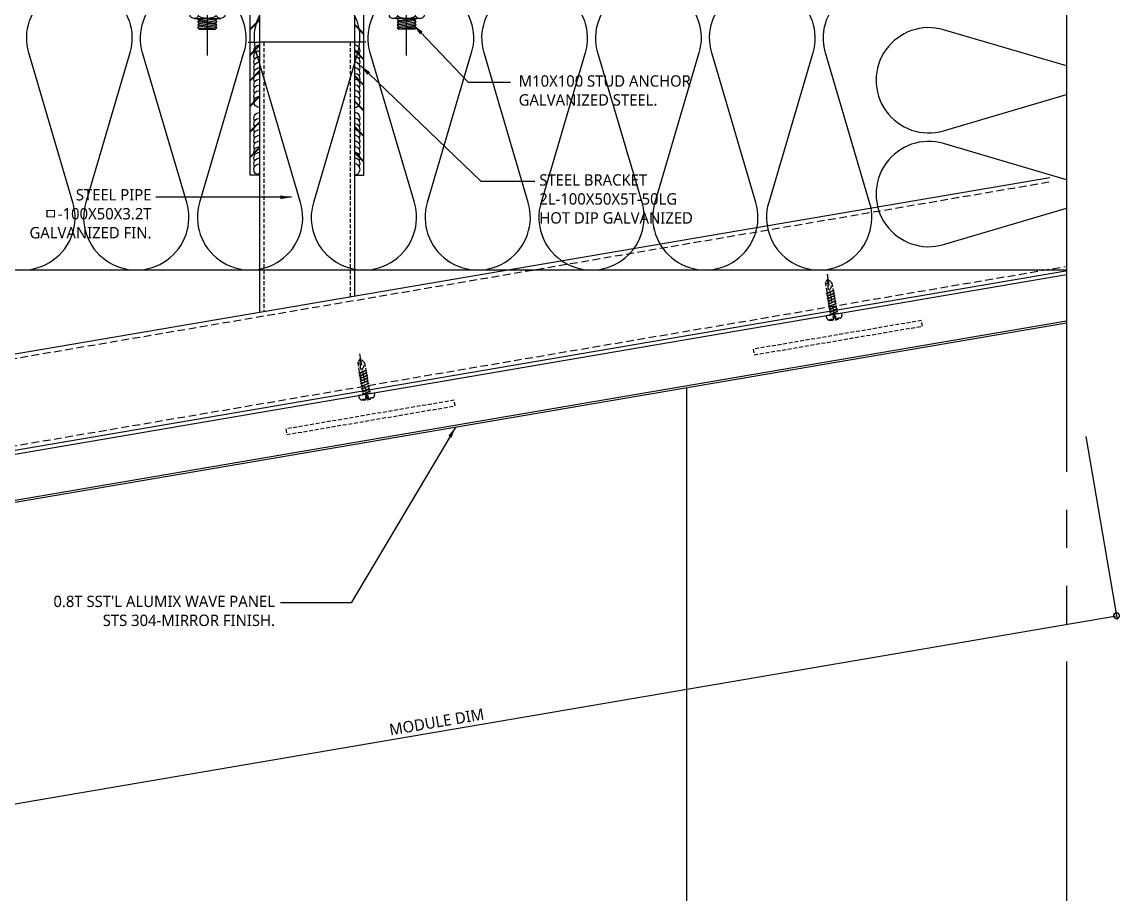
# Model space of a CAD drawing. Header units: millimetres. Extents: x 3584 to 9537, y 842 to 7828.
# Drawn here: x 6539 to 7118, y 4531 to 4991 of the extents above; entities that cross this region are included whole.
import ezdxf

# ---------------------------------------------------------------- set-up
doc = ezdxf.new("R2010")
doc.units = ezdxf.units.MM
doc.set_wipeout_variables(frame=1)
for name, pattern in [('CENTER', [50.8, 31.75, -6.35, 6.35, -6.35]), ('DASHED', [19.05, 12.7, -6.35]), ('HIDDEN', [3, 2, -1]), ('PHANTOM', [25, 20, -1, 1, -1, 1, -1])]:
    doc.linetypes.add(name, pattern=pattern)
doc.layers.get('DEFPOINTS').update_dxf_attribs({"color": 142, "lineweight": 30})
for name, color, linetype in [('0-DIM', 7, 'Continuous'), ('0-WELDING', 1, 'Continuous'), ('1', 1, 'Continuous'), ('2', 2, 'Continuous'), ('2-SCREW-BOLT', 2, 'Continuous'), ('3', 3, 'CENTER'), ('4', 4, 'Continuous'), ('7', 7, 'Continuous'), ('8', 8, 'Continuous'), ('CASTFIX', 1, 'Continuous'), ('EL7', 8, 'Continuous'), ('MRK1', 3, 'Continuous'), ('Net truc', 31, 'CENTER'), ('TEXT', 7, 'Continuous'), ('xref_section$0$INSUL', 8, 'Continuous')]:
    doc.layers.add(name, color=color, linetype=linetype)
doc.layers.add('def', color=213, linetype='Continuous', plot=False)
doc.styles.add('맑은고딕', font='malgun.ttf')
doc.dimstyles.new('HD-2', dxfattribs={"dimscale": 2, "dimtxt": 3, "dimasz": 3, "dimexe": 1, "dimexo": 3, "dimgap": 1, "dimtad": 1, "dimdec": 1, "dimzin": 12, "dimdsep": 46, "dimtxsty": '맑은고딕', "dimblk": 'DOTSMALL', "dimcen": 1, "dimclrd": 2, "dimclre": 2, "dimclrt": 7, "dimadec": 1, "dimazin": 2, "dimtfac": 1, "dimtdec": 1, "dimtix": 1, "dimtmove": 2, "dimatfit": 3, "dimfxl": 1, "dimtolj": 1, "dimtzin": 12, "dimlwd": -1, "dimlwe": -1, "dimarcsym": 0})

# ---------------------------------------------------------------- blocks, each defined once
blk = doc.blocks.new('Set Anchor')
at = {"layer": '1'}
h = blk.add_hatch(dxfattribs=at)
h.set_pattern_fill('ANSI33', color=256, scale=10, angle=135, style=0)
h.set_pattern_definition([(180, (-2444.4873, -986.835), (-1e-15, -2.5), []), (180, (-2445.7373, -985.585), (-1e-15, -2.5), [1.25, -0.625])])
h.paths.add_polyline_path([(0, 4), (-7, 4), (-7, 0), (0, 0)])
h.paths.add_polyline_path([(7, 4), (0, 4), (0, 0), (7, 0)])
at = {"color": 1, "linetype": 'CENTER'}
blk.add_line((0, 31.93), (0, -95.78), dxfattribs=at)
for p, q in [((-20, 4), (20, 4)), ((-20, 4), (-20, 0)), ((-20, 0), (20, 0)), ((20, 4), (20, 0))]:
    blk.add_line(p, q)
at = {"layer": '1'}
blk.add_lwpolyline([(-7, 4), (7, 4), (7, 0), (-7, 0)], close=True, dxfattribs=at)
at = {"layer": '2'}
for p, q in [((-5.04, 17.31), (4.25, 18.04)), ((-5.04, 17.31), (4.25, 18.04)), ((4.25, 18.04), (-4.29, 16.55)), ((4.25, 18.04), (-4.29, 16.55)), ((-4.29, 18.02), (4.21, 18.02)), ((-4.29, 18.02), (4.21, 18.02)), ((-7, 12.4), (7, 12.4)), ((-7, 12.4), (7, 12.4)), ((-5.04, 14.29), (-4.29, 13.54)), ((-5.04, 14.29), (-4.29, 13.54)), ((-5.04, 12.79), (-4.29, 13.54)), ((-5.04, 12.79), (-4.29, 13.54)), ((-5.04, 12.79), (-4.65, 12.4)), ((-5.04, 12.79), (-4.65, 12.4)), ((5, 17.29), (-5, 15.83)), ((5, 17.29), (-5, 15.83)), ((5, 15.79), (-5, 14.26)), ((5, 15.79), (-5, 14.26)), ((-5, 12.76), (5, 14.29)), ((-5, 12.76), (5, 14.29)), ((4.25, 16.54), (-4.29, 15.05)), ((4.25, 16.54), (-4.29, 15.05)), ((-4.29, 13.54), (4.25, 15.04)), ((-4.29, 13.54), (4.25, 15.04)), ((4.25, 13.54), (-2.22, 12.4)), ((4.25, 13.54), (-2.22, 12.4)), ((1.6, 12.26), (5, 12.78)), ((1.6, 12.26), (5, 12.78)), ((4.25, 13.54), (5, 14.29)), ((4.25, 13.54), (5, 14.29)), ((4.25, 13.54), (5, 12.78)), ((4.25, 13.54), (5, 12.78)), ((4.62, 12.4), (5, 12.78)), ((4.62, 12.4), (5, 12.78)), ((10.12, 6), (-10.12, 6)), ((-10.12, 6), (-10.12, 4)), ((-9.21, 7.11), (-9.21, 11.3)), ((-9.21, 7.11), (-9.21, 11.3)), ((-4.67, 11.13), (-4.67, 7.27)), ((-4.67, 11.13), (-4.67, 7.27)), ((4.67, 11.13), (4.67, 7.27)), ((4.67, 11.13), (4.67, 7.27)), ((9.21, 7.11), (9.21, 11.3)), ((9.21, 7.11), (9.21, 11.3)), ((10.12, 6), (10.12, 4)), ((-5.04, 0.66), (-5.04, 0.66)), ((-5.04, 0.66), (-5.04, 0.66)), ((4.54, 0), (-5.04, -1.5)), ((4.54, 0), (-5.04, -1.5)), ((-4.29, -0.75), (-0.21, 0)), ((-4.29, -0.75), (-0.21, 0)), ((4.25, -0.67), (4.93, 0)), ((4.25, -0.67), (4.93, 0)), ((-5.04, 0), (-4.29, -0.75)), ((-5.04, 0), (-4.29, -0.75)), ((-5.04, -1.5), (-4.29, -0.75)), ((-5.04, -1.5), (-4.29, -0.75)), ((-5.04, -1.5), (-4.29, -2.25)), ((-5.04, -1.5), (-4.29, -2.25)), ((-5.04, -3), (-4.29, -2.25)), ((-5.04, -3), (-4.29, -2.25)), ((-5.04, -3), (-4.29, -3.75)), ((-5.04, -4.5), (-4.29, -3.75)), ((-5.04, -4.5), (-4.29, -5.25)), ((-5.04, -6), (-4.29, -5.25)), ((5, -1.42), (-5, -2.99)), ((5, -1.42), (-5, -2.99)), ((5, -2.93), (-5, -4.49)), ((5, -2.93), (-5, -4.49)), ((5, -4.43), (-5, -5.99)), ((5, -4.43), (-5, -5.99)), ((-4.29, -2.25), (4.25, -0.67)), ((-4.29, -2.25), (4.25, -0.67)), ((-4.29, -3.75), (4.25, -2.18)), ((-4.29, -5.25), (4.25, -3.68)), ((-4.29, -6.75), (4.25, -5.18)), ((4.25, -0.67), (5, -1.42)), ((4.25, -0.67), (5, -1.42)), ((4.25, -2.18), (5, -1.42)), ((4.25, -2.18), (5, -1.42)), ((4.25, -2.18), (5, -2.93)), ((4.25, -2.18), (5, -2.93)), ((4.25, -3.68), (5, -2.93)), ((4.25, -3.68), (5, -2.93)), ((4.25, -3.68), (5, -4.43)), ((4.25, -3.68), (5, -4.43)), ((4.25, -5.18), (5, -4.43)), ((4.25, -5.18), (5, -4.43)), ((4.25, -5.18), (5, -5.93)), ((4.25, -5.18), (5, -5.93)), ((-5.04, -6), (-4.29, -6.75)), ((-5.04, -7.51), (-4.29, -6.75)), ((-5.04, -7.51), (-4.29, -8.26)), ((-5.04, -9.01), (-4.29, -8.26)), ((-5.04, -9.01), (-4.29, -9.76)), ((-5.04, -10.51), (-4.29, -9.76)), ((-5.04, -10.51), (-4.29, -11.26)), ((5, -5.93), (-5, -7.49)), ((5, -5.93), (-5, -7.49)), ((5, -7.43), (-5, -8.99)), ((5, -7.43), (-5, -8.99)), ((5, -8.93), (-5, -10.5)), ((5, -8.93), (-5, -10.5)), ((5, -10.43), (-5, -11.93)), ((-5, -11.93), (-4.29, -11.26)), ((-4.29, -8.26), (4.25, -6.68)), ((-4.29, -9.76), (4.25, -8.18)), ((-4.29, -11.26), (4.25, -9.68)), ((0.66, -11.93), (4.25, -11.18)), ((4.25, -6.68), (5, -5.93)), ((4.25, -6.68), (5, -5.93)), ((4.25, -6.68), (5, -7.43)), ((4.25, -6.68), (5, -7.43)), ((4.25, -8.18), (5, -7.43)), ((4.25, -8.18), (5, -7.43)), ((4.25, -8.18), (5, -8.93)), ((4.25, -8.18), (5, -8.93)), ((4.25, -9.68), (5, -8.93)), ((4.25, -9.68), (5, -8.93)), ((4.25, -9.68), (5, -10.43)), ((4.25, -9.68), (5, -10.43)), ((4.25, -11.18), (5, -10.43)), ((4.25, -11.18), (5, -10.43)), ((4.25, -11.18), (5, -11.93)), ((4.25, -11.18), (5, -11.93)), ((-5, -11.93), (-5, -56.84)), ((-5, -11.93), (-5, -56.84)), ((5, -11.93), (-5, -11.93)), ((-4.8, -11.93), (-4.8, -51.72)), ((-4.8, -11.93), (-4.8, -51.72)), ((-4.51, -11.93), (-4.51, -51.72)), ((-4.51, -11.93), (-4.51, -51.72)), ((-4.24, -11.93), (-4.24, -51.72)), ((-4.24, -11.93), (-4.24, -51.72)), ((-3.19, -11.93), (-3.19, -51.72)), ((-3.19, -11.93), (-3.19, -51.72)), ((3.34, -11.93), (3.34, -56.84)), ((4.24, -11.93), (4.24, -51.72)), ((4.24, -11.93), (4.24, -51.72)), ((4.51, -11.93), (4.51, -51.72)), ((4.51, -11.93), (4.51, -51.72)), ((4.8, -11.93), (4.8, -51.72)), ((4.8, -11.93), (4.8, -51.72)), ((5, -11.93), (5, -56.84)), ((5, -11.93), (5, -56.84)), ((-4.5, -51.98), (0, -51.98)), ((-4.5, -51.98), (0, -51.98)), ((-4.5, -56.78), (-4.5, -51.98)), ((-4.5, -56.78), (-4.5, -51.98)), ((4.5, -51.98), (0, -51.98)), ((4.5, -51.98), (0, -51.98)), ((4.5, -56.78), (4.5, -51.98)), ((4.5, -56.78), (4.5, -51.98)), ((-6.85, -72.56), (-5.28, -56.79)), ((-6.85, -72.56), (-5.28, -56.79)), ((-5.28, -56.79), (0, -56.79)), ((-5.28, -56.79), (0, -56.79)), ((5.28, -56.79), (0, -56.79)), ((5.28, -56.79), (0, -56.79)), ((6.85, -72.56), (5.28, -56.79)), ((6.85, -72.56), (5.28, -56.79)), ((-6.85, -72.56), (0, -72.56)), ((-6.85, -72.56), (0, -72.56)), ((-5.01, -75.06), (0.08, -75.06)), ((-5.01, -75.06), (0.08, -75.06)), ((-5, -72.56), (-5, -79.95)), ((-5, -72.56), (-5, -79.95)), ((5.01, -75.06), (-0.08, -75.06)), ((5.01, -75.06), (-0.08, -75.06)), ((1.55, -72.56), (0, -72.56)), ((1.55, -72.56), (0, -72.56)), ((6.85, -72.56), (3.59, -72.56)), ((6.85, -72.56), (3.59, -72.56)), ((5, -72.56), (5, -79.95)), ((5, -72.56), (5, -79.95)), ((-5, -76.27), (0, -76.27)), ((-5, -76.27), (0, -76.27)), ((-5, -79.95), (0, -82.62)), ((-5, -79.95), (0, -82.62)), ((-5, -79.95), (0, -79.95)), ((-5, -79.95), (0, -79.95)), ((5, -76.27), (0, -76.27)), ((5, -76.27), (0, -76.27)), ((5, -79.95), (0, -82.62)), ((5, -79.95), (0, -82.62)), ((5, -79.95), (0, -79.95)), ((5, -79.95), (0, -79.95))]:
    blk.add_line(p, q, dxfattribs=at)
at = {"layer": '2', "linetype": 'DASHED'}
for p, q in [((-5.04, 17.27), (-4.29, 18.02)), ((-5.04, 17.27), (-4.29, 18.02)), ((4.25, 18.04), (5, 17.29)), ((4.25, 18.04), (5, 17.29)), ((-5.04, 17.31), (-4.29, 16.56)), ((-5.04, 17.31), (-4.29, 16.56)), ((-5.04, 15.8), (-4.29, 16.55)), ((-5.04, 15.8), (-4.29, 16.55)), ((-5.04, 15.8), (-4.29, 15.05)), ((-5.04, 15.8), (-4.29, 15.05)), ((-5.04, 14.29), (-4.29, 15.05)), ((-5.04, 14.29), (-4.29, 15.05)), ((4.25, 16.54), (5, 17.29)), ((4.25, 16.54), (5, 17.29)), ((4.25, 16.54), (5, 15.79)), ((4.25, 16.54), (5, 15.79)), ((4.25, 15.04), (5, 15.79)), ((4.25, 15.04), (5, 15.79)), ((4.25, 15.04), (5, 14.29)), ((4.25, 15.04), (5, 14.29))]:
    blk.add_line(p, q, dxfattribs=at)
at = {"layer": '2'}
for points in [[(-1.56, -56.79), (-2.1, -57.77), (-2.32, -58.88), (-2.27, -59.81), (-1.92, -60.43), (-1.25, -60.92), (-0.1, -61.01), (0.39, -60.88), (1.01, -60.66), (1.59, -60.43), (2.12, -60.48), (2.52, -60.7), (2.75, -61.23), (2.88, -61.77), (2.88, -62.16), (2.79, -62.69), (2.35, -63.32), (1.45, -63.81), (0.57, -64.25), (-0.14, -64.66), (-0.81, -65.01), (-1.25, -65.41), (-1.7, -65.94), (-2.1, -66.69), (-2.45, -67.58), (-2.54, -68.38), (-2.45, -69.01), (-1.87, -69.72), (-0.54, -70.33), (0.35, -70.29), (1.37, -70.37), (1.95, -70.6), (2.08, -70.92), (2.17, -71.4), (2.17, -71.71), (2.21, -71.98), (2.08, -72.24), (1.9, -72.34), (1.5, -72.56)], [(-1.56, -56.79), (-2.1, -57.77), (-2.32, -58.88), (-2.27, -59.81), (-1.92, -60.43), (-1.25, -60.92), (-0.1, -61.01), (0.39, -60.88), (1.01, -60.66), (1.59, -60.43), (2.12, -60.48), (2.52, -60.7), (2.75, -61.23), (2.88, -61.77), (2.88, -62.16), (2.79, -62.69), (2.35, -63.32), (1.45, -63.81), (0.57, -64.25), (-0.14, -64.66), (-0.81, -65.01), (-1.25, -65.41), (-1.7, -65.94), (-2.1, -66.69), (-2.45, -67.58), (-2.54, -68.38), (-2.45, -69.01), (-1.87, -69.72), (-0.54, -70.33), (0.35, -70.29), (1.37, -70.37), (1.95, -70.6), (2.08, -70.92), (2.17, -71.4), (2.17, -71.71), (2.21, -71.98), (2.08, -72.24), (1.9, -72.34), (1.5, -72.56)], [(-1.47, -56.79), (-1.87, -57.69), (-2.14, -59.01), (-2.01, -59.95), (-1.61, -60.43), (-0.99, -60.74), (-0.27, -60.74), (0.57, -60.57), (1.45, -60.21), (2.43, -60.21), (2.92, -60.88), (3.15, -61.59), (3.1, -62.79), (2.61, -63.5), (1.99, -63.85), (0.61, -64.56), (-0.23, -65.09), (-1.03, -65.94), (-1.7, -67), (-1.87, -67.28), (-1.96, -68.42), (-1.65, -68.78), (-0.9, -69.31), (0.08, -69.62), (0.92, -69.58), (1.95, -69.54), (2.7, -69.89), (3.15, -70.65), (3.41, -71.93), (3.59, -72.56)], [(-1.47, -56.79), (-1.87, -57.69), (-2.14, -59.01), (-2.01, -59.95), (-1.61, -60.43), (-0.99, -60.74), (-0.27, -60.74), (0.57, -60.57), (1.45, -60.21), (2.43, -60.21), (2.92, -60.88), (3.15, -61.59), (3.1, -62.79), (2.61, -63.5), (1.99, -63.85), (0.61, -64.56), (-0.23, -65.09), (-1.03, -65.94), (-1.7, -67), (-1.87, -67.28), (-1.96, -68.42), (-1.65, -68.78), (-0.9, -69.31), (0.08, -69.62), (0.92, -69.58), (1.95, -69.54), (2.7, -69.89), (3.15, -70.65), (3.41, -71.93), (3.59, -72.56)]]:
    blk.add_lwpolyline(points, dxfattribs=at)
for centre, radius, start, end in [((-7, 9.64), 2.76, 32.64489, 143.19138), ((-7, 9.64), 2.76, 32.64489, 143.19138), ((0, 3.2), 9.21, 59.52259, 120.47741), ((0, 3.2), 9.21, 59.52259, 120.47741), ((7, 9.64), 2.76, 36.80862, 147.35511), ((7, 9.64), 2.76, 36.80862, 147.35511), ((-7, 8.76), 2.76, 216.80862, 327.35511), ((-7, 8.76), 2.76, 216.80862, 327.35511), ((0, 15.21), 9.21, 239.52259, 300.47741), ((0, 15.21), 9.21, 239.52259, 300.47741), ((7, 8.76), 2.76, 212.64489, 323.19138), ((7, 8.76), 2.76, 212.64489, 323.19138)]:
    blk.add_arc(centre, radius, start, end, dxfattribs=at)
at = {"layer": '3'}
blk.add_line((10.12, 4), (-10.12, 4), dxfattribs=at)
at = {"layer": '8'}
for p, q in [((-10.19, 4), (-14.19, 0)), ((-8.77, 4), (-12.77, 0)), ((15.17, 4), (11.17, 0)), ((16.59, 4), (12.59, 0))]:
    blk.add_line(p, q, dxfattribs=at)
at = {"layer": 'CASTFIX'}
blk.add_line((3.19, -11.93), (3.19, -51.72), dxfattribs=at)
blk.add_line((3.19, -11.93), (3.19, -51.72), dxfattribs=at)
blk = doc.blocks.new('*U35')
at = {"layer": '0-WELDING'}
for centre, start in [((3, 0), 180), ((6, 0), 240), ((9, 0), 240), ((12, 0), 240), ((15, 0), 240), ((18, 0), 240), ((21, 0), 240), ((24, 0), 240), ((27, 0), 240), ((30, 0), 240)]:
    blk.add_arc(centre, 3, start, 0, dxfattribs=at)
blk = doc.blocks.new('L-100X80X6T-1')
at = {"layer": '7'}
h = blk.add_hatch(dxfattribs=at)
h.set_pattern_fill('ANSI32', color=8)
h.set_pattern_definition([(45, (-100811.442, -62247.727), (-6.7351921, 6.7351921), []), (45, (-100810.993, -62247.727), (-6.7351921, 6.7351921), [])])
edge = h.paths.add_edge_path()
edge.add_line((0, 0), (0, 5))
edge.add_line((0, 5), (-95, 5))
edge.add_line((-95, 5), (-95, 50))
edge.add_line((-95, 50), (-100, 50))
edge.add_line((-100, 50), (-100, 5))
edge.add_arc((-95, 5), 5, 180, 270)
edge.add_line((-95, 0), (0, 0))
blk.add_lwpolyline([(0, 0), (0, 5), (-95, 5), (-95, 50), (-100, 50), (-100, 5, 0.414214), (-95, 0)], format="xyb", close=True, dxfattribs=at)
at = {"layer": 'def'}
blk.add_line((-70, 6), (-70, 0), dxfattribs=at)
at = {"rotation": 180}
for p in [(-35.57, 0), (0, 0)]:
    blk.add_blockref('*U35', p, dxfattribs=at)
at = {"layer": '7', "rotation": 270}
blk.add_blockref('Set Anchor', (-95, 27.5), dxfattribs=at)
blk = doc.blocks.new('_DOTSMALL')
at = {"color": 0, "linetype": 'ByBlock', "const_width": 0.5}
blk.add_lwpolyline([(-0.0625, 0, 1), (0.0625, 0, 1)], format="xyb", close=True, dxfattribs=at)
blk = doc.blocks.new('*D80')
at = {"layer": 'DEFPOINTS', "color": 0, "transparency": 16777216}
for p in [(7098.86, 4777.96), (7115.99, 4677.59), (6383.83, 4655.95)]:
    blk.add_point(p, dxfattribs=at)
at = {"layer": 'MRK1', "color": 2, "transparency": 16777216}
for p, q in [((7099.87, 4772.05), (7116.33, 4675.62)), ((6400.96, 4555.58), (7115.99, 4677.59)), ((6384.84, 4650.03), (6401.29, 4553.61))]:
    blk.add_line(p, q, dxfattribs=at)
at = {"layer": 'MRK1', "color": 2, "transparency": 16777216, "xscale": 6, "yscale": 6, "zscale": 6}
for p, rotation in [((7115.99, 4677.59), 9.683760693038607), ((6400.96, 4555.58), 189.6837606930386)]:
    blk.add_blockref('_DOTSMALL', p, dxfattribs=dict(at, rotation=rotation))
at = {"layer": 'MRK1', "color": 7, "transparency": 16777216, "insert": (6757.62, 4621.61), "char_height": 6, "attachment_point": 5, "rotation": 9.68376, "style": '맑은고딕'}
blk.add_mtext('\\A1;MODULE DIM', dxfattribs=at)

msp = doc.modelspace()

# ---------------------------------------------------------------- linework, layer by layer
at = {"layer": '2', "color": 8, "linetype": 'HIDDEN'}
for p, q in [((6962.42, 4853.26), (6964.82, 4839.16)), ((6966, 4853.05), (6968.27, 4839.75)), ((6964.81, 4839.25), (6965.32, 4836.24)), ((6968.26, 4839.84), (6968.77, 4836.83)), ((6715.98, 4811.2), (6718.38, 4797.11)), ((6719.56, 4811), (6721.83, 4797.7)), ((6718.37, 4797.19), (6718.88, 4794.19)), ((6721.82, 4797.78), (6722.33, 4794.78))]:
    msp.add_line(p, q, dxfattribs=at)
for points in [[(6963.85, 4855.26), (6963.76, 4850.47, 0.346664), (6964.44, 4849.54, 0.325529), (6964.99, 4849.75, 0.145857), (6966, 4853.05), (6963.85, 4855.26), (6962.42, 4853.26)], [(6717.41, 4813.21), (6717.33, 4808.42, 0.346664), (6718, 4807.49, 0.325529), (6718.55, 4807.7, 0.145857), (6719.56, 4811), (6717.41, 4813.21), (6715.98, 4811.2)]]:
    msp.add_lwpolyline(points, format="xyb", dxfattribs=at)
for centre in [(6963.18, 4853.56), (6716.75, 4811.51)]:
    msp.add_arc(centre, 0.825, 201.72798, 319.34994, dxfattribs=at)
at = {"layer": '2-SCREW-BOLT', "color": 8, "linetype": 'HIDDEN'}
for p, q in [((6963.02, 4835.85), (6964.75, 4836.14)), ((6969.51, 4836.96), (6964.58, 4836.11)), ((6969.51, 4836.96), (6964.58, 4836.11)), ((6968.96, 4836.86), (6971.07, 4837.22)), ((6716.58, 4793.8), (6718.31, 4794.09)), ((6723.07, 4794.9), (6718.14, 4794.06)), ((6723.07, 4794.9), (6718.14, 4794.06)), ((6722.52, 4794.81), (6724.63, 4795.17))]:
    msp.add_line(p, q, dxfattribs=at)
for points in [[(6971.07, 4837.22), (6971.27, 4836.05, -0.334238), (6970.46, 4834.47, -0.141196), (6964.51, 4833.46, -0.334238), (6963.22, 4834.68), (6963.02, 4835.85)], [(6724.63, 4795.17), (6724.83, 4794, -0.334238), (6724.02, 4792.42, -0.141196), (6718.07, 4791.4, -0.334238), (6716.78, 4792.62), (6716.58, 4793.8)]]:
    msp.add_lwpolyline(points, format="xyb", dxfattribs=at)
for points in [[(6964.51, 4833.46), (6964.75, 4833.72), (6965.04, 4833.85), (6965.36, 4833.89), (6965.69, 4833.87), (6966.02, 4833.81), (6966.31, 4833.74), (6966.57, 4833.7), (6966.75, 4833.7), (6966.85, 4833.79), (6966.89, 4833.94), (6966.87, 4834.15), (6966.83, 4834.39), (6966.77, 4834.65), (6966.71, 4834.91), (6966.67, 4835.17), (6966.68, 4835.4), (6966.74, 4835.59), (6966.85, 4835.74), (6966.99, 4835.84), (6967.15, 4835.9), (6967.33, 4835.9), (6967.49, 4835.85), (6967.64, 4835.75), (6967.76, 4835.59), (6967.85, 4835.37), (6967.9, 4835.12), (6967.94, 4834.85), (6967.96, 4834.58), (6968, 4834.34), (6968.05, 4834.14), (6968.14, 4834.01), (6968.26, 4833.96), (6968.44, 4834.01), (6968.66, 4834.14), (6968.92, 4834.3), (6969.21, 4834.47), (6969.51, 4834.6), (6969.83, 4834.67), (6970.15, 4834.64), (6970.46, 4834.47)], [(6718.07, 4791.4), (6718.31, 4791.67), (6718.6, 4791.8), (6718.92, 4791.84), (6719.25, 4791.82), (6719.58, 4791.75), (6719.88, 4791.69), (6720.13, 4791.64), (6720.31, 4791.65), (6720.42, 4791.74), (6720.45, 4791.89), (6720.44, 4792.09), (6720.39, 4792.33), (6720.33, 4792.6), (6720.27, 4792.86), (6720.24, 4793.12), (6720.24, 4793.35), (6720.3, 4793.54), (6720.41, 4793.69), (6720.55, 4793.79), (6720.72, 4793.84), (6720.89, 4793.85), (6721.06, 4793.8), (6721.21, 4793.69), (6721.33, 4793.53), (6721.41, 4793.32), (6721.46, 4793.07), (6721.5, 4792.79), (6721.53, 4792.53), (6721.56, 4792.28), (6721.61, 4792.09), (6721.7, 4791.95), (6721.82, 4791.91), (6722, 4791.96), (6722.22, 4792.09), (6722.48, 4792.25), (6722.77, 4792.42), (6723.08, 4792.55), (6723.39, 4792.62), (6723.71, 4792.59), (6724.02, 4792.42)]]:
    msp.add_lwpolyline(points, dxfattribs=at)
at = {"layer": '4', "color": 8, "linetype": 'HIDDEN'}
for points in [[(7013.25, 4833.26), (6924.54, 4818.12), (6925.04, 4815.16), (7013.76, 4830.3)], [(6766.82, 4791.21), (6678.1, 4776.07), (6678.6, 4773.11), (6767.32, 4788.25)]]:
    msp.add_lwpolyline(points, close=True, dxfattribs=at)
at = {"layer": '7'}
for p, q in [((6664.26, 4979.91), (6664.26, 4837.62)), ((6714.26, 4979.91), (6664.26, 4979.91)), ((6714.26, 4979.91), (6714.26, 4846.15)), ((6367.07, 4786.91), (7080.88, 4908.71)), ((6372.59, 4737.13), (7089.29, 4859.42))]:
    msp.add_line(p, q, dxfattribs=at)
at = {"layer": '7', "color": 8, "linetype": 'HIDDEN'}
for p, q in [((6666.56, 4979.91), (6666.56, 4838.01)), ((6711.96, 4979.91), (6711.96, 4845.76))]:
    msp.add_line(p, q, dxfattribs=at)
at = {"layer": '7', "color": 8, "linetype": 'HIDDEN', "ltscale": 2}
for p, q in [((6372.59, 4785.52), (7081.27, 4906.44)), ((6372.59, 4739.46), (7088.9, 4861.69))]:
    msp.add_line(p, q, dxfattribs=at)
at = {"layer": '7', "color": 4}
for p, q in [((6375.59, 4735.61), (7089.63, 4857.45)), ((6374.59, 4710.08), (7089.63, 4832.09)), ((6375.59, 4711.26), (7089.63, 4833.11))]:
    msp.add_line(p, q, dxfattribs=at)
at = {"layer": 'EL7'}
msp.add_line((6889.26, 4797.9), (6889.26, 3870.42), dxfattribs=at)
at = {"layer": 'MRK1', "color": 3, "linetype": 'PHANTOM', "ltscale": 20}
msp.add_lwpolyline([(5789.63, 3853.39, -0.414214), (5489.63, 4153.39), (5489.63, 5153.39, -0.414214), (5789.63, 5453.39), (6789.63, 5453.39, -0.414214), (7089.63, 5153.39), (7089.63, 4153.39, -0.414214), (6789.63, 3853.39)], format="xyb", close=True, dxfattribs=at)
at = {"layer": 'Net truc', "color": 8, "linetype": 'HIDDEN', "ltscale": 3}
for p, q in [((6963.43, 4857.71), (6967.92, 4831.4)), ((6716.99, 4815.66), (6721.48, 4789.35))]:
    msp.add_line(p, q, dxfattribs=at)
at = {"layer": 'xref_section$0$INSUL'}
msp.add_lwpolyline([(5634.07, 5409.91), (6239.26, 5409.91), (6239.26, 4859.91), (7089.63, 4859.91)], dxfattribs=at)
for points in [[(6512.64, 4895.5, 1.337394), (6565.88, 4895.5), (6542.64, 4974.31, -1.337394), (6595.88, 4974.31), (6572.64, 4895.5, 1.337394), (6625.88, 4895.5), (6602.64, 4974.31, -1.337394), (6655.88, 4974.31), (6632.64, 4895.5, 1.337394), (6685.88, 4895.5), (6662.64, 4974.31, -1.337394), (6715.88, 4974.31), (6692.64, 4895.5, 1.337394), (6745.88, 4895.5), (6722.64, 4974.31, -1.337394), (6775.88, 4974.31), (6752.64, 4895.5, 1.337394), (6805.88, 4895.5), (6782.64, 4974.31, -1.337394), (6835.88, 4974.31), (6812.64, 4895.5, 1.337394), (6865.88, 4895.5), (6842.64, 4974.31, -1.337394), (6895.88, 4974.31), (6872.64, 4895.5, 1.337394), (6925.88, 4895.5), (6902.64, 4974.31, -1.337394), (6955.88, 4974.31), (6932.64, 4895.5, 1.337394), (6985.88, 4895.5), (6962.64, 4974.31, -0.500912), (6989.26, 5009.91, -0.500912)], [(7089.63, 4967.43), (7024.86, 4986.52, 1.337394), (7024.86, 4933.29), (7089.63, 4952.39)], [(7089.63, 4907.43), (7024.86, 4926.52, 1.337394), (7024.86, 4873.29), (7089.63, 4892.39)]]:
    msp.add_lwpolyline(points, format="xyb", dxfattribs=at)

# ---------------------------------------------------------------- block references
at = {"layer": '7', "xscale": -1, "rotation": 90}
msp.add_blockref('L-100X80X6T-1', (6664.26, 4909.91), dxfattribs=at)
at = {"layer": '7', "rotation": 270}
msp.add_blockref('L-100X80X6T-1', (6714.26, 4909.91), dxfattribs=at)

# ---------------------------------------------------------------- texts
at = {"layer": 'TEXT', "color": 0, "char_height": 6, "style": '맑은고딕'}
for s, insert, width, attachment_point in [('M10X100 STUD ANCHOR\\PGALVANIZED STEEL.', (6800.86, 4962.53), 148.494, 1), ('STEEL BRACKET\\P2L-100X50X5T-50LG\\PHOT DIP GALVANIZED', (6811.73, 4910.35), 131.7363, 1), ('STEEL PIPE\\Pㅁ-100X50X3.2T\\PGALVANIZED FIN.', (6607.32, 4902.54), 121.1974, 3), ("0.8T SST'L ALUMIX WAVE PANEL\\PSTS 304-MIRROR FINISH.", (6672.41, 4688.17), 139.0953, 3)]:
    msp.add_mtext(s, dxfattribs=dict(at, insert=insert, width=width, attachment_point=attachment_point))

# ---------------------------------------------------------------- dimensions: what is measured, and where the dimension line sits
at = {"layer": 'MRK1'}
dim = msp.add_aligned_dim(p1=(6383.83, 4655.95), p2=(7098.86, 4777.96), distance=-101.82, text='MODULE DIM', dimstyle='HD-2', dxfattribs=at)
dim.commit()
dim.dimension.update_dxf_attribs({"geometry": '*D80', "text_midpoint": (6757.62, 4621.61)})

# ---------------------------------------------------------------- leaders
at = {"layer": '0-DIM'}
for points in [[(6745.37, 4989.14), (6774.21, 4958.96), (6796.55, 4958.96)], [(6717.43, 4967.67), (6780.92, 4906.77), (6809.39, 4906.77)], [(6681.16, 4898.22), (6609.56, 4898.22)], [(6767.7, 4777.16), (6712.57, 4684.39), (6675.33, 4684.39)]]:
    msp.add_leader(points, dimstyle='HD-2', override={"dimgap": 1, "dimtad": 0}, dxfattribs=at)

# ---------------------------------------------------------------- next in the draw order: wipeouts: each hides what was drawn before it
at = {"color": 8, "linetype": 'HIDDEN'}
for points in [[(6968.94, 4837.93), (6968.56, 4838.07), (6966.93, 4837.19), (6965.25, 4836.67), (6964.93, 4836.45), (6965.31, 4836.31), (6966.93, 4837.19), (6968.62, 4837.71)], [(6722.5, 4795.88), (6722.12, 4796.02), (6720.5, 4795.14), (6718.81, 4794.62), (6718.49, 4794.4), (6718.87, 4794.26), (6720.5, 4795.14), (6722.18, 4795.66)]]:
    msp.add_wipeout(points, dxfattribs=at)

# ---------------------------------------------------------------- next in the draw order: linework, layer by layer
for points in [[(6968.94, 4837.93), (6968.62, 4837.71), (6965.25, 4836.67), (6964.93, 4836.45), (6965.31, 4836.31), (6968.56, 4838.07), (6968.94, 4837.93), (6964.93, 4836.45)], [(6722.5, 4795.88), (6722.18, 4795.66), (6718.81, 4794.62), (6718.49, 4794.4), (6718.87, 4794.26), (6722.12, 4796.02), (6722.5, 4795.88), (6718.49, 4794.4)]]:
    msp.add_lwpolyline(points, close=True, dxfattribs=at)

# ---------------------------------------------------------------- next in the draw order: wipeouts: each hides what was drawn before it
for points in [[(6968.7, 4839.32), (6968.32, 4839.46), (6966.7, 4838.58), (6965.01, 4838.06), (6964.69, 4837.84), (6965.07, 4837.7), (6966.7, 4838.58), (6968.38, 4839.1)], [(6722.26, 4797.27), (6721.88, 4797.41), (6720.26, 4796.53), (6718.57, 4796.01), (6718.25, 4795.79), (6718.63, 4795.64), (6720.26, 4796.53), (6721.95, 4797.05)]]:
    msp.add_wipeout(points, dxfattribs=at)

# ---------------------------------------------------------------- next in the draw order: linework, layer by layer
for points in [[(6968.7, 4839.32), (6968.38, 4839.1), (6965.01, 4838.06), (6964.69, 4837.84), (6965.07, 4837.7), (6968.32, 4839.46), (6968.7, 4839.32), (6964.69, 4837.84)], [(6722.26, 4797.27), (6721.95, 4797.05), (6718.57, 4796.01), (6718.25, 4795.79), (6718.63, 4795.64), (6721.88, 4797.41), (6722.26, 4797.27), (6718.25, 4795.79)]]:
    msp.add_lwpolyline(points, close=True, dxfattribs=at)

# ---------------------------------------------------------------- next in the draw order: wipeouts: each hides what was drawn before it
for points in [[(6968.46, 4840.71), (6968.08, 4840.85), (6966.46, 4839.97), (6964.77, 4839.45), (6964.46, 4839.23), (6964.83, 4839.09), (6966.46, 4839.97), (6968.15, 4840.49)], [(6722.02, 4798.66), (6721.65, 4798.8), (6720.02, 4797.92), (6718.33, 4797.4), (6718.02, 4797.18), (6718.4, 4797.03), (6720.02, 4797.92), (6721.71, 4798.44)]]:
    msp.add_wipeout(points, dxfattribs=at)

# ---------------------------------------------------------------- next in the draw order: linework, layer by layer
for points in [[(6968.46, 4840.71), (6968.15, 4840.49), (6964.77, 4839.45), (6964.46, 4839.23), (6964.83, 4839.09), (6968.08, 4840.85), (6968.46, 4840.71), (6964.46, 4839.23)], [(6722.02, 4798.66), (6721.71, 4798.44), (6718.33, 4797.4), (6718.02, 4797.18), (6718.4, 4797.03), (6721.65, 4798.8), (6722.02, 4798.66), (6718.02, 4797.18)]]:
    msp.add_lwpolyline(points, close=True, dxfattribs=at)

# ---------------------------------------------------------------- next in the draw order: wipeouts: each hides what was drawn before it
for points in [[(6968.23, 4842.1), (6967.85, 4842.24), (6966.22, 4841.36), (6964.53, 4840.84), (6964.22, 4840.62), (6964.6, 4840.48), (6966.22, 4841.36), (6967.91, 4841.88)], [(6721.79, 4800.05), (6721.41, 4800.19), (6719.78, 4799.31), (6718.1, 4798.79), (6717.78, 4798.57), (6718.16, 4798.42), (6719.78, 4799.31), (6721.47, 4799.83)]]:
    msp.add_wipeout(points, dxfattribs=at)

# ---------------------------------------------------------------- next in the draw order: linework, layer by layer
for points in [[(6968.23, 4842.1), (6967.91, 4841.88), (6964.53, 4840.84), (6964.22, 4840.62), (6964.6, 4840.48), (6967.85, 4842.24), (6968.23, 4842.1), (6964.22, 4840.62)], [(6721.79, 4800.05), (6721.47, 4799.83), (6718.1, 4798.79), (6717.78, 4798.57), (6718.16, 4798.42), (6721.41, 4800.19), (6721.79, 4800.05), (6717.78, 4798.57)]]:
    msp.add_lwpolyline(points, close=True, dxfattribs=at)

# ---------------------------------------------------------------- next in the draw order: wipeouts: each hides what was drawn before it
for points in [[(6967.99, 4843.49), (6967.61, 4843.63), (6965.98, 4842.75), (6964.3, 4842.23), (6963.98, 4842.01), (6964.36, 4841.87), (6965.98, 4842.75), (6967.67, 4843.27)], [(6721.55, 4801.44), (6721.17, 4801.58), (6719.55, 4800.7), (6717.86, 4800.18), (6717.54, 4799.96), (6717.92, 4799.81), (6719.55, 4800.7), (6721.23, 4801.22)]]:
    msp.add_wipeout(points, dxfattribs=at)

# ---------------------------------------------------------------- next in the draw order: linework, layer by layer
for points in [[(6967.99, 4843.49), (6967.67, 4843.27), (6964.3, 4842.23), (6963.98, 4842.01), (6964.36, 4841.87), (6967.61, 4843.63), (6967.99, 4843.49), (6963.98, 4842.01)], [(6721.55, 4801.44), (6721.23, 4801.22), (6717.86, 4800.18), (6717.54, 4799.96), (6717.92, 4799.81), (6721.17, 4801.58), (6721.55, 4801.44), (6717.54, 4799.96)]]:
    msp.add_lwpolyline(points, close=True, dxfattribs=at)

# ---------------------------------------------------------------- next in the draw order: wipeouts: each hides what was drawn before it
for points in [[(6967.75, 4844.88), (6967.37, 4845.02), (6965.75, 4844.14), (6964.06, 4843.62), (6963.74, 4843.4), (6964.12, 4843.26), (6965.75, 4844.14), (6967.43, 4844.66)], [(6721.31, 4802.83), (6720.94, 4802.97), (6719.31, 4802.09), (6717.62, 4801.57), (6717.31, 4801.35), (6717.68, 4801.2), (6719.31, 4802.09), (6721, 4802.61)]]:
    msp.add_wipeout(points, dxfattribs=at)

# ---------------------------------------------------------------- next in the draw order: linework, layer by layer
for points in [[(6967.75, 4844.88), (6967.43, 4844.66), (6964.06, 4843.62), (6963.74, 4843.4), (6964.12, 4843.26), (6967.37, 4845.02), (6967.75, 4844.88), (6963.74, 4843.4)], [(6721.31, 4802.83), (6721, 4802.61), (6717.62, 4801.57), (6717.31, 4801.35), (6717.68, 4801.2), (6720.94, 4802.97), (6721.31, 4802.83), (6717.31, 4801.35)]]:
    msp.add_lwpolyline(points, close=True, dxfattribs=at)

# ---------------------------------------------------------------- next in the draw order: wipeouts: each hides what was drawn before it
for points in [[(6967.51, 4846.27), (6967.14, 4846.41), (6965.51, 4845.53), (6963.82, 4845.01), (6963.51, 4844.79), (6963.88, 4844.65), (6965.51, 4845.53), (6967.2, 4846.05)], [(6721.08, 4804.22), (6720.7, 4804.36), (6719.07, 4803.48), (6717.39, 4802.96), (6717.07, 4802.74), (6717.45, 4802.59), (6719.07, 4803.48), (6720.76, 4804)]]:
    msp.add_wipeout(points, dxfattribs=at)

# ---------------------------------------------------------------- next in the draw order: linework, layer by layer
for points in [[(6967.51, 4846.27), (6967.2, 4846.05), (6963.82, 4845.01), (6963.51, 4844.79), (6963.88, 4844.65), (6967.14, 4846.41), (6967.51, 4846.27), (6963.51, 4844.79)], [(6721.08, 4804.22), (6720.76, 4804), (6717.39, 4802.96), (6717.07, 4802.74), (6717.45, 4802.59), (6720.7, 4804.36), (6721.08, 4804.22), (6717.07, 4802.74)]]:
    msp.add_lwpolyline(points, close=True, dxfattribs=at)

# ---------------------------------------------------------------- next in the draw order: wipeouts: each hides what was drawn before it
for points in [[(6967.28, 4847.66), (6966.9, 4847.8), (6965.27, 4846.92), (6963.59, 4846.4), (6963.27, 4846.18), (6963.65, 4846.04), (6965.27, 4846.92), (6966.96, 4847.44)], [(6720.84, 4805.61), (6720.46, 4805.75), (6718.84, 4804.87), (6717.15, 4804.35), (6716.83, 4804.13), (6717.21, 4803.98), (6718.84, 4804.87), (6720.52, 4805.39)]]:
    msp.add_wipeout(points, dxfattribs=at)

# ---------------------------------------------------------------- next in the draw order: linework, layer by layer
for points in [[(6967.28, 4847.66), (6966.96, 4847.44), (6963.59, 4846.4), (6963.27, 4846.18), (6963.65, 4846.04), (6966.9, 4847.8), (6967.28, 4847.66), (6963.27, 4846.18)], [(6720.84, 4805.61), (6720.52, 4805.39), (6717.15, 4804.35), (6716.83, 4804.13), (6717.21, 4803.98), (6720.46, 4805.75), (6720.84, 4805.61), (6716.83, 4804.13)]]:
    msp.add_lwpolyline(points, close=True, dxfattribs=at)

# ---------------------------------------------------------------- next in the draw order: wipeouts: each hides what was drawn before it
for points in [[(6967.04, 4849.05), (6966.66, 4849.19), (6965.04, 4848.31), (6963.35, 4847.79), (6963.03, 4847.57), (6963.41, 4847.43), (6965.04, 4848.31), (6966.72, 4848.83)], [(6720.6, 4807), (6720.22, 4807.14), (6718.6, 4806.26), (6716.91, 4805.73), (6716.59, 4805.52), (6716.97, 4805.37), (6718.6, 4806.26), (6720.29, 4806.78)]]:
    msp.add_wipeout(points, dxfattribs=at)

# ---------------------------------------------------------------- next in the draw order: linework, layer by layer
for points in [[(6967.04, 4849.05), (6966.72, 4848.83), (6963.35, 4847.79), (6963.03, 4847.57), (6963.41, 4847.43), (6966.66, 4849.19), (6967.04, 4849.05), (6963.03, 4847.57)], [(6720.6, 4807), (6720.29, 4806.78), (6716.91, 4805.73), (6716.59, 4805.52), (6716.97, 4805.37), (6720.22, 4807.14), (6720.6, 4807), (6716.59, 4805.52)]]:
    msp.add_lwpolyline(points, close=True, dxfattribs=at)

doc.saveas('drawing.dxf')
